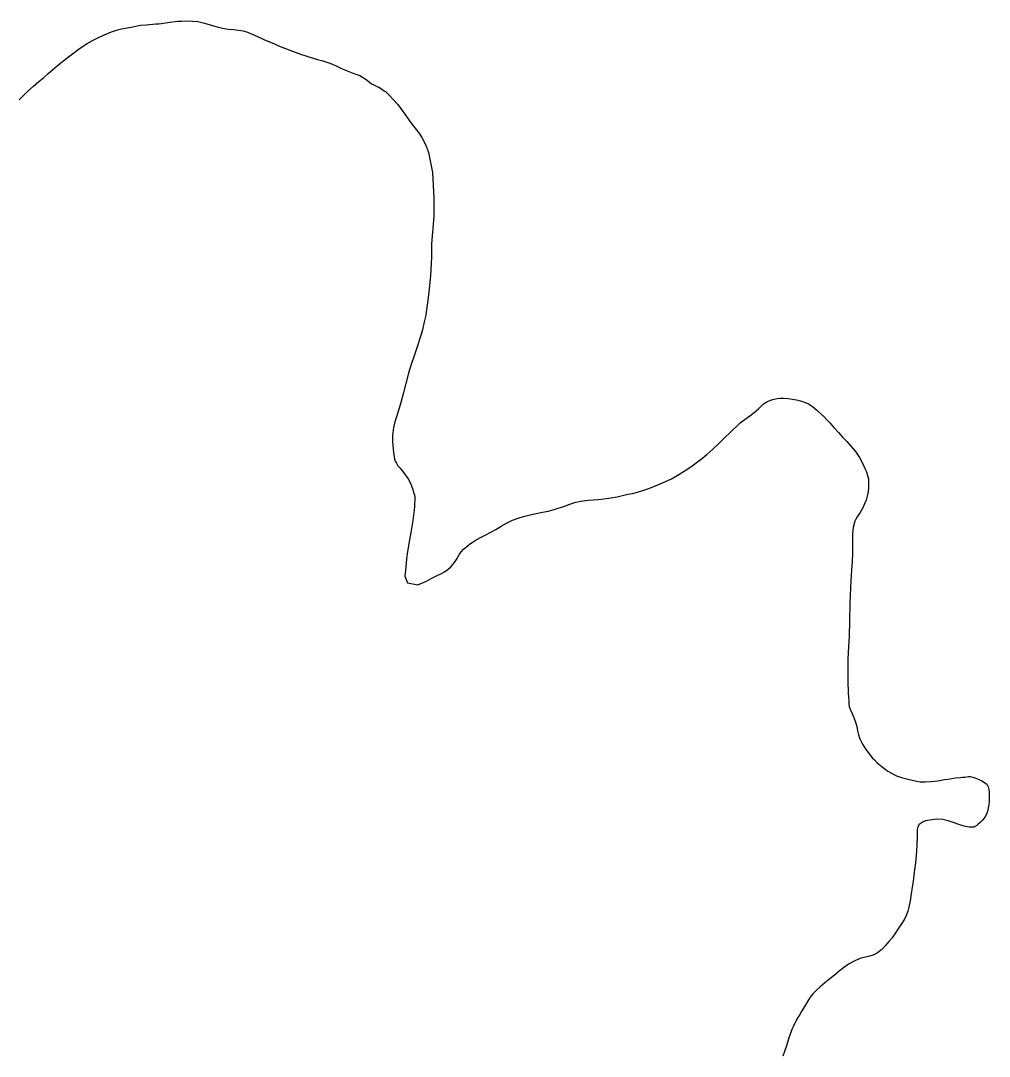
# Model space of a CAD drawing. Header units: inches. Extents: x 11258954 to 11313122, y 3645444 to 3695200.
# Drawn here: x 11271566 to 11272306, y 3691379 to 3692170 of the extents above; entities that cross this region are included whole.
import ezdxf

# ---------------------------------------------------------------- set-up
doc = ezdxf.new("R2010")
doc.units = ezdxf.units.IN
doc.header["$MEASUREMENT"] = 0
for name, color, linetype in [('CorporateLimit', 22, 'Continuous'), ('VotingPrecinct', 233, 'Continuous'), ('Ward', 133, 'Continuous')]:
    doc.layers.add(name, color=color, linetype=linetype)

msp = doc.modelspace()

# ---------------------------------------------------------------- linework, layer by layer
at = {"layer": 'CorporateLimit'}
msp.add_polyline3d([(11271564.969, 3692109.8125, 0), (11271567.125, 3692112, 0), (11271568.3125, 3692113.1875, 0), (11271569.375, 3692114.1875, 0), (11271570.4375, 3692115.25, 0), (11271571.719, 3692116.4375, 0), (11271576.094, 3692120.375, 0), (11271580.094, 3692123.875, 0), (11271583.8125, 3692127, 0), (11271587.3125, 3692130, 0), (11271590.625, 3692132.875, 0), (11271594.1565, 3692135.8125, 0), (11271598.094, 3692139.0625, 0), (11271602.719, 3692142.625, 0), (11271606.719, 3692145.6875, 0), (11271610.0315, 3692148.3125, 0), (11271613.3125, 3692150.625, 0), (11271617.125, 3692153, 0), (11271621.1875, 3692155.25, 0), (11271625.094, 3692157.25, 0), (11271628.875, 3692159.0625, 0), (11271632.5315, 3692160.625, 0), (11271635.5315, 3692161.75, 0), (11271638.6565, 3692162.8125, 0), (11271642.125, 3692163.75, 0), (11271646.125, 3692164.625, 0), (11271650.5, 3692165.5, 0), (11271654.1875, 3692166.25, 0), (11271657.8125, 3692166.8125, 0), (11271661.9375, 3692167.25, 0), (11271664.625, 3692167.5, 0), (11271667.094, 3692167.625, 0), (11271669.469, 3692167.8125, 0), (11271671.75, 3692168, 0), (11271678.719, 3692168.875, 0), (11271685.875, 3692169.875, 0), (11271689.3785, 3692170.0775, 0), (11271693.4375, 3692170.3125, 0), (11271701.5625, 3692169.625, 0), (11271706.5625, 3692168.5, 0), (11271710.9375, 3692167.1875, 0), (11271715.3125, 3692165.8125, 0), (11271720.344, 3692164.625, 0), (11271724.75, 3692163.9375, 0), (11271728.875, 3692163.5625, 0), (11271732.6875, 3692163.1875, 0), (11271736.1565, 3692162.625, 0), (11271739.5625, 3692161.625, 0), (11271743.0315, 3692160.125, 0), (11271747, 3692158.25, 0), (11271751.969, 3692156, 0), (11271760, 3692152.5625, 0), (11271763.125, 3692151.25, 0), (11271771.844, 3692147.75, 0), (11271779.844, 3692144.875, 0), (11271788.7815, 3692142, 0), (11271792.875, 3692140.75, 0), (11271796.875, 3692139.5625, 0), (11271800.719, 3692138.3125, 0), (11271804.375, 3692137, 0), (11271807.594, 3692135.6875, 0), (11271810.844, 3692134.1875, 0), (11271814.2815, 3692132.625, 0), (11271818.1875, 3692131, 0), (11271820.719, 3692130.0625, 0), (11271822.969, 3692129.3125, 0), (11271825.125, 3692128.4375, 0), (11271827.375, 3692127.25, 0), (11271829.2815, 3692125.9375, 0), (11271830.969, 3692124.625, 0), (11271832.594, 3692123.3125, 0), (11271834.1875, 3692122.1875, 0), (11271835.9065, 3692121.25, 0), (11271837.719, 3692120.375, 0), (11271839.6875, 3692119.4375, 0), (11271841.7815, 3692118.1875, 0), (11271843.375, 3692117.125, 0), (11271844.719, 3692116.1875, 0), (11271845.969, 3692115.125, 0), (11271847.375, 3692113.8125, 0), (11271854.1565, 3692106.25, 0), (11271859.719, 3692098.9375, 0), (11271864.5315, 3692092.1875, 0), (11271869.1875, 3692086, 0), (11271869.969, 3692085, 0), (11271870.8125, 3692084, 0), (11271871.6565, 3692082.75, 0), (11271872.594, 3692081.1875, 0), (11271873.8125, 3692078.875, 0), (11271874.75, 3692077, 0), (11271875.5315, 3692075.25, 0), (11271876.375, 3692073.1875, 0), (11271876.75, 3692072.25, 0), (11271877.125, 3692071.3125, 0), (11271877.469, 3692070.5, 0), (11271877.7815, 3692069.625, 0), (11271880.75, 3692054.5, 0), (11271881.7815, 3692034.8125, 0), (11271881.7815, 3692020.8125, 0), (11271879.9065, 3692000, 0), (11271879.9375, 3691998, 0), (11271880, 3691993.8125, 0), (11271879.969, 3691989.5625, 0), (11271879.844, 3691985.125, 0), (11271879.1875, 3691975.375, 0), (11271878.1565, 3691965.5625, 0), (11271877.094, 3691956.75, 0), (11271876.25, 3691949.8125, 0), (11271875.594, 3691945.5625, 0), (11271874.469, 3691940.25, 0), (11271873, 3691934.3125, 0), (11271871.344, 3691928.375, 0), (11271869.0625, 3691921.1875, 0), (11271866.75, 3691914.4375, 0), (11271864.5, 3691907.875, 0), (11271862.4065, 3691901.125, 0), (11271860.344, 3691893.25, 0), (11271858.375, 3691885.25, 0), (11271856.4065, 3691877.6875, 0), (11271854.375, 3691871.1875, 0), (11271853.219, 3691867.875, 0), (11271852.0315, 3691863.9375, 0), (11271851.0315, 3691859.75, 0), (11271850.344, 3691855.5625, 0), (11271850.1565, 3691853.1875, 0), (11271850.125, 3691850.875, 0), (11271850.1875, 3691848.5625, 0), (11271850.344, 3691846.1875, 0), (11271850.625, 3691843.3125, 0), (11271850.969, 3691840.3125, 0), (11271851.344, 3691837.625, 0), (11271851.6875, 3691835.4375, 0), (11271852.1875, 3691834, 0), (11271853.1565, 3691832.3125, 0), (11271854.375, 3691830.5, 0), (11271855.719, 3691828.75, 0), (11271858.0315, 3691825.9375, 0), (11271860.1875, 3691823.3125, 0), (11271862.125, 3691820.5625, 0), (11271863.75, 3691817.5625, 0), (11271864.75, 3691815, 0), (11271865.594, 3691812.375, 0), (11271866.3125, 3691810, 0), (11271866.875, 3691808.1875, 0), (11271867.1875, 3691806.5, 0), (11271867.219, 3691804.25, 0), (11271867.094, 3691801.625, 0), (11271866.875, 3691798.8125, 0), (11271865.6875, 3691788.6875, 0), (11271864.25, 3691779.5625, 0), (11271862.7815, 3691771.125, 0), (11271861.5, 3691763.0625, 0), (11271861, 3691759.125, 0), (11271860.7055, 3691756.2975, 0), (11271860.125, 3691750.5625, 0), (11271859.719, 3691746.0625, 0), (11271861.5245, 3691741.03, 0), (11271869.625, 3691739.625, 0), (11271876.125, 3691742.375, 0), (11271879.844, 3691744.3125, 0), (11271883.9065, 3691746.375, 0), (11271887.1875, 3691747.8125, 0), (11271890, 3691749.3125, 0), (11271892.7815, 3691751.4375, 0), (11271894.75, 3691753.375, 0), (11271896.5625, 3691755.375, 0), (11271898.1565, 3691757.4375, 0), (11271899.5, 3691759.5, 0), (11271900.4375, 3691761.1875, 0), (11271901.4065, 3691762.9375, 0), (11271902.6565, 3691764.6875, 0), (11271904.4065, 3691766.625, 0), (11271906.844, 3691768.8125, 0), (11271908.9065, 3691770.5, 0), (11271910.969, 3691771.875, 0), (11271913.344, 3691773.3125, 0), (11271917.4375, 3691775.625, 0), (11271921.4375, 3691777.6875, 0), (11271925.2815, 3691779.75, 0), (11271929, 3691781.8125, 0), (11271933.094, 3691784.1875, 0), (11271937.25, 3691786.5625, 0), (11271941.7815, 3691788.8125, 0), (11271946.875, 3691790.75, 0), (11271950.219, 3691791.75, 0), (11271953.219, 3691792.5, 0), (11271956.2815, 3691793.125, 0), (11271959.8125, 3691793.875, 0), (11271964.625, 3691794.9375, 0), (11271968.969, 3691795.875, 0), (11271972.969, 3691796.8125, 0), (11271976.8125, 3691797.9375, 0), (11271981.094, 3691799.4375, 0), (11271985.5315, 3691801.0625, 0), (11271990.2815, 3691802.5625, 0), (11271995.5625, 3691803.75, 0), (11271999.75, 3691804.25, 0), (11272003.4375, 3691804.4375, 0), (11272007.219, 3691804.625, 0), (11272011.6565, 3691805.0625, 0), (11272016.969, 3691805.875, 0), (11272021.6875, 3691806.75, 0), (11272025.9375, 3691807.75, 0), (11272029.969, 3691808.625, 0), (11272033.5315, 3691809.375, 0), (11272037.25, 3691810.25, 0), (11272041.375, 3691811.4375, 0), (11272046.0625, 3691813.125, 0), (11272052.7815, 3691815.75, 0), (11272058.25, 3691818.0625, 0), (11272063.3125, 3691820.5625, 0), (11272068.844, 3691823.8125, 0), (11272073.594, 3691826.8125, 0), (11272077.9375, 3691829.6875, 0), (11272082, 3691832.5625, 0), (11272085.844, 3691835.4375, 0), (11272090.344, 3691839.125, 0), (11272094.844, 3691843.125, 0), (11272099.5, 3691847.5, 0), (11272104.594, 3691852.4375, 0), (11272107.5625, 3691855.375, 0), (11272110.1875, 3691858, 0), (11272112.8125, 3691860.5, 0), (11272115.7815, 3691863.125, 0), (11272119.469, 3691866, 0), (11272123.0625, 3691868.625, 0), (11272126.469, 3691871.1875, 0), (11272129.625, 3691873.875, 0), (11272131.5625, 3691875.75, 0), (11272133.594, 3691877.625, 0), (11272135.969, 3691879.25, 0), (11272139, 3691880.5625, 0), (11272141.6875, 3691881.3125, 0), (11272144.0315, 3691881.8125, 0), (11272146.3125, 3691882, 0), (11272148.844, 3691881.9375, 0), (11272152.344, 3691881.6875, 0), (11272155.6875, 3691881.3125, 0), (11272158.8125, 3691880.8125, 0), (11272161.7815, 3691880.125, 0), (11272164.844, 3691879.125, 0), (11272167.8125, 3691877.75, 0), (11272170.9065, 3691875.75, 0), (11272174.3125, 3691873, 0), (11272177.344, 3691870.1875, 0), (11272179.7815, 3691867.8125, 0), (11272181.9065, 3691865.5625, 0), (11272184.125, 3691863.125, 0), (11272187.4375, 3691859.5, 0), (11272190.719, 3691855.875, 0), (11272193.9375, 3691852.3125, 0), (11272197.094, 3691848.875, 0), (11272200.469, 3691845.125, 0), (11272203.719, 3691841.25, 0), (11272206.75, 3691836.75, 0), (11272209.594, 3691831.4375, 0), (11272211, 3691828.4375, 0), (11272212.1875, 3691825.6875, 0), (11272213.0625, 3691823.0625, 0), (11272213.625, 3691820.25, 0), (11272213.844, 3691816.9375, 0), (11272213.75, 3691813.625, 0), (11272213.375, 3691810.4375, 0), (11272212.75, 3691807.3125, 0), (11272211.875, 3691804.25, 0), (11272210.75, 3691801.25, 0), (11272209.2815, 3691798.1875, 0), (11272207.375, 3691794.8125, 0), (11272206.1875, 3691792.9375, 0), (11272205.094, 3691791.3125, 0), (11272204.1565, 3691789.75, 0), (11272203.344, 3691788.0625, 0), (11272202.0625, 3691783.3125, 0), (11272201.5625, 3691778.4375, 0), (11272201.5, 3691773.5, 0), (11272201.5625, 3691768.875, 0), (11272201.469, 3691763.0625, 0), (11272201.125, 3691757.25, 0), (11272200.6875, 3691750.6875, 0), (11272200.219, 3691742.5, 0), (11272199.5315, 3691725.75, 0), (11272199.125, 3691711.9375, 0), (11272198.9375, 3691700.125, 0), (11272198.219, 3691688.125, 0), (11272198.039, 3691682.432, 0), (11272198, 3691681.1875, 0), (11272197.844, 3691673.875, 0), (11272197.9065, 3691665.9375, 0), (11272198.219, 3691657, 0), (11272198.4065, 3691653.8125, 0), (11272198.625, 3691650.75, 0), (11272198.8125, 3691648.25, 0), (11272199.0315, 3691646.625, 0), (11272199.719, 3691644.625, 0), (11272200.969, 3691641.6875, 0), (11272202.469, 3691638.1875, 0), (11272203.8125, 3691634.625, 0), (11272204.719, 3691631.25, 0), (11272205.344, 3691628.0625, 0), (11272206, 3691625, 0), (11272207, 3691621.875, 0), (11272209.094, 3691617.75, 0), (11272211.719, 3691613.75, 0), (11272214.375, 3691610.25, 0), (11272216.594, 3691607.5, 0), (11272218.1875, 3691605.75, 0), (11272220.344, 3691603.6875, 0), (11272222.8125, 3691601.5625, 0), (11272225.375, 3691599.5, 0), (11272228.5625, 3691597.25, 0), (11272231.719, 3691595.3125, 0), (11272235.094, 3691593.75, 0), (11272238.9375, 3691592.375, 0), (11272242.969, 3691591.25, 0), (11272246.969, 3691590.375, 0), (11272250.5, 3691589.6875, 0), (11272253.2815, 3691589.125, 0), (11272256.9065, 3691588.9375, 0), (11272261.594, 3691589.25, 0), (11272266.719, 3691589.9375, 0), (11272271.6565, 3691590.75, 0), (11272274.5625, 3691591.1875, 0), (11272277.344, 3691591.625, 0), (11272280.2815, 3691592, 0), (11272283.625, 3691592.375, 0), (11272285.5625, 3691592.5625, 0), (11272287.4065, 3691592.6875, 0), (11272288.9375, 3691592.875, 0), (11272290, 3691593.125, 0), (11272291.344, 3691593.125, 0), (11272293.3125, 3691592.5625, 0), (11272295.594, 3691591.75, 0), (11272297.969, 3691590.75, 0), (11272300.344, 3691589.75, 0), (11272302.4065, 3691588.625, 0), (11272304.0315, 3691587.1875, 0), (11272305.1565, 3691585.1875, 0), (11272305.6565, 3691583.25, 0), (11272305.875, 3691581.3125, 0), (11272305.969, 3691579.4375, 0), (11272305.969, 3691578, 0), (11272305.9375, 3691576.1875, 0), (11272305.75, 3691574, 0), (11272305.5, 3691571.5625, 0), (11272305.1565, 3691569.1875, 0), (11272304.7815, 3691567.0625, 0), (11272304.219, 3691565.125, 0), (11272303.3125, 3691563.25, 0), (11272301.969, 3691561.25, 0), (11272300.4065, 3691559.5, 0), (11272298.875, 3691558, 0), (11272297.469, 3691556.6875, 0), (11272296.375, 3691555.625, 0), (11272294.094, 3691554.5625, 0), (11272290.6875, 3691554.5625, 0), (11272286.75, 3691555.3125, 0), (11272282.8125, 3691556.4375, 0), (11272278.469, 3691557.9375, 0), (11272274.5625, 3691559.3125, 0), (11272270.594, 3691560.1875, 0), (11272266.0625, 3691560.4375, 0), (11272264.0625, 3691560.3125, 0), (11272262.1875, 3691560.125, 0), (11272260.469, 3691559.875, 0), (11272258.875, 3691559.625, 0), (11272257.219, 3691559.1875, 0), (11272255.5, 3691558.5, 0), (11272253.844, 3691557.5625, 0), (11272252.5, 3691556.4375, 0), (11272251.4065, 3691554.75, 0), (11272250.969, 3691552.75, 0), (11272250.9065, 3691550.1875, 0), (11272250.9065, 3691546.875, 0), (11272250.5, 3691535.75, 0), (11272249.719, 3691527.25, 0), (11272248.719, 3691520.1875, 0), (11272247.719, 3691513.3125, 0), (11272247.094, 3691508.625, 0), (11272246.375, 3691503.5, 0), (11272245.5315, 3691498.25, 0), (11272244.5315, 3691493.375, 0), (11272243.719, 3691490.375, 0), (11272242.625, 3691487.375, 0), (11272241.094, 3691484.25, 0), (11272238.9375, 3691480.625, 0), (11272236.219, 3691476.4375, 0), (11272233.9065, 3691473, 0), (11272231.719, 3691470, 0), (11272229.344, 3691467.0625, 0), (11272226.719, 3691464.0625, 0), (11272223.7815, 3691461.125, 0), (11272220.625, 3691458.5625, 0), (11272217.375, 3691456.6875, 0), (11272214.469, 3691455.8125, 0), (11272211.375, 3691455.1875, 0), (11272207.9065, 3691454.3125, 0), (11272203.8125, 3691452.6875, 0), (11272198.5315, 3691449.75, 0), (11272194.5625, 3691447.0625, 0), (11272191.219, 3691444.375, 0), (11272187.844, 3691441.5, 0), (11272184.219, 3691438.5625, 0), (11272180.4375, 3691435.5625, 0), (11272176.7815, 3691432.5625, 0), (11272173.5, 3691429.5625, 0), (11272171.25, 3691427.125, 0), (11272169.1565, 3691424.5, 0), (11272167.0625, 3691421.375, 0), (11272164.719, 3691417.5625, 0), (11272162.7815, 3691414.25, 0), (11272161.1565, 3691411.5, 0), (11272159.719, 3691409, 0), (11272158.344, 3691406.375, 0), (11272157.2815, 3691404.25, 0), (11272156.219, 3691402, 0), (11272155.25, 3691399.8125, 0), (11272154.344, 3691397.625, 0), (11272153.1565, 3691394.375, 0), (11272152.094, 3691391.0625, 0), (11272150.969, 3691387.4375, 0), (11272149.5625, 3691383.25, 0), (11272148.1875, 3691379.4375, 0)], dxfattribs=at)
at = {"layer": 'VotingPrecinct'}
msp.add_polyline3d([(11271564.969, 3692109.8125, 0), (11271567.125, 3692112, 0), (11271568.3125, 3692113.1875, 0), (11271569.375, 3692114.1875, 0), (11271570.4375, 3692115.25, 0), (11271571.719, 3692116.4375, 0), (11271576.094, 3692120.375, 0), (11271580.094, 3692123.875, 0), (11271583.8125, 3692127, 0), (11271587.3125, 3692130, 0), (11271590.625, 3692132.875, 0), (11271594.1565, 3692135.8125, 0), (11271598.094, 3692139.0625, 0), (11271602.719, 3692142.625, 0), (11271606.719, 3692145.6875, 0), (11271610.0315, 3692148.3125, 0), (11271613.3125, 3692150.625, 0), (11271617.125, 3692153, 0), (11271621.1875, 3692155.25, 0), (11271625.094, 3692157.25, 0), (11271628.875, 3692159.0625, 0), (11271632.5315, 3692160.625, 0), (11271635.5315, 3692161.75, 0), (11271638.6565, 3692162.8125, 0), (11271642.125, 3692163.75, 0), (11271646.125, 3692164.625, 0), (11271650.5, 3692165.5, 0), (11271654.1875, 3692166.25, 0), (11271657.8125, 3692166.8125, 0), (11271661.9375, 3692167.25, 0), (11271664.625, 3692167.5, 0), (11271667.094, 3692167.625, 0), (11271669.469, 3692167.8125, 0), (11271671.75, 3692168, 0), (11271678.719, 3692168.875, 0), (11271685.875, 3692169.875, 0), (11271689.3785, 3692170.0775, 0), (11271693.4375, 3692170.3125, 0), (11271701.5625, 3692169.625, 0), (11271706.5625, 3692168.5, 0), (11271710.9375, 3692167.1875, 0), (11271715.3125, 3692165.8125, 0), (11271720.344, 3692164.625, 0), (11271724.75, 3692163.9375, 0), (11271728.875, 3692163.5625, 0), (11271732.6875, 3692163.1875, 0), (11271736.1565, 3692162.625, 0), (11271739.5625, 3692161.625, 0), (11271743.0315, 3692160.125, 0), (11271747, 3692158.25, 0), (11271751.969, 3692156, 0), (11271760, 3692152.5625, 0), (11271763.125, 3692151.25, 0), (11271771.844, 3692147.75, 0), (11271779.844, 3692144.875, 0), (11271788.7815, 3692142, 0), (11271792.875, 3692140.75, 0), (11271796.875, 3692139.5625, 0), (11271800.719, 3692138.3125, 0), (11271804.375, 3692137, 0), (11271807.594, 3692135.6875, 0), (11271810.844, 3692134.1875, 0), (11271814.2815, 3692132.625, 0), (11271818.1875, 3692131, 0), (11271820.719, 3692130.0625, 0), (11271822.969, 3692129.3125, 0), (11271825.125, 3692128.4375, 0), (11271827.375, 3692127.25, 0), (11271829.2815, 3692125.9375, 0), (11271830.969, 3692124.625, 0), (11271832.594, 3692123.3125, 0), (11271834.1875, 3692122.1875, 0), (11271835.9065, 3692121.25, 0), (11271837.719, 3692120.375, 0), (11271839.6875, 3692119.4375, 0), (11271841.7815, 3692118.1875, 0), (11271843.375, 3692117.125, 0), (11271844.719, 3692116.1875, 0), (11271845.969, 3692115.125, 0), (11271847.375, 3692113.8125, 0), (11271854.1565, 3692106.25, 0), (11271859.719, 3692098.9375, 0), (11271864.5315, 3692092.1875, 0), (11271869.1875, 3692086, 0), (11271869.969, 3692085, 0), (11271870.8125, 3692084, 0), (11271871.6565, 3692082.75, 0), (11271872.594, 3692081.1875, 0), (11271873.8125, 3692078.875, 0), (11271874.75, 3692077, 0), (11271875.5315, 3692075.25, 0), (11271876.375, 3692073.1875, 0), (11271876.75, 3692072.25, 0), (11271877.125, 3692071.3125, 0), (11271877.469, 3692070.5, 0), (11271877.7815, 3692069.625, 0), (11271880.75, 3692054.5, 0), (11271881.7815, 3692034.8125, 0), (11271881.7815, 3692020.8125, 0), (11271879.9065, 3692000, 0), (11271879.9375, 3691998, 0), (11271880, 3691993.8125, 0), (11271879.969, 3691989.5625, 0), (11271879.844, 3691985.125, 0), (11271879.1875, 3691975.375, 0), (11271878.1565, 3691965.5625, 0), (11271877.094, 3691956.75, 0), (11271876.25, 3691949.8125, 0), (11271875.594, 3691945.5625, 0), (11271874.469, 3691940.25, 0), (11271873, 3691934.3125, 0), (11271871.344, 3691928.375, 0), (11271869.0625, 3691921.1875, 0), (11271866.75, 3691914.4375, 0), (11271864.5, 3691907.875, 0), (11271862.4065, 3691901.125, 0), (11271860.344, 3691893.25, 0), (11271858.375, 3691885.25, 0), (11271856.4065, 3691877.6875, 0), (11271854.375, 3691871.1875, 0), (11271853.219, 3691867.875, 0), (11271852.0315, 3691863.9375, 0), (11271851.0315, 3691859.75, 0), (11271850.344, 3691855.5625, 0), (11271850.1565, 3691853.1875, 0), (11271850.125, 3691850.875, 0), (11271850.1875, 3691848.5625, 0), (11271850.344, 3691846.1875, 0), (11271850.625, 3691843.3125, 0), (11271850.969, 3691840.3125, 0), (11271851.344, 3691837.625, 0), (11271851.6875, 3691835.4375, 0), (11271852.1875, 3691834, 0), (11271853.1565, 3691832.3125, 0), (11271854.375, 3691830.5, 0), (11271855.719, 3691828.75, 0), (11271858.0315, 3691825.9375, 0), (11271860.1875, 3691823.3125, 0), (11271862.125, 3691820.5625, 0), (11271863.75, 3691817.5625, 0), (11271864.75, 3691815, 0), (11271865.594, 3691812.375, 0), (11271866.3125, 3691810, 0), (11271866.875, 3691808.1875, 0), (11271867.1875, 3691806.5, 0), (11271867.219, 3691804.25, 0), (11271867.094, 3691801.625, 0), (11271866.875, 3691798.8125, 0), (11271865.6875, 3691788.6875, 0), (11271864.25, 3691779.5625, 0), (11271862.7815, 3691771.125, 0), (11271861.5, 3691763.0625, 0), (11271861, 3691759.125, 0), (11271860.7055, 3691756.2975, 0), (11271860.125, 3691750.5625, 0), (11271859.719, 3691746.0625, 0), (11271861.5245, 3691741.03, 0), (11271869.625, 3691739.625, 0), (11271876.125, 3691742.375, 0), (11271879.844, 3691744.3125, 0), (11271883.9065, 3691746.375, 0), (11271887.1875, 3691747.8125, 0), (11271890, 3691749.3125, 0), (11271892.7815, 3691751.4375, 0), (11271894.75, 3691753.375, 0), (11271896.5625, 3691755.375, 0), (11271898.1565, 3691757.4375, 0), (11271899.5, 3691759.5, 0), (11271900.4375, 3691761.1875, 0), (11271901.4065, 3691762.9375, 0), (11271902.6565, 3691764.6875, 0), (11271904.4065, 3691766.625, 0), (11271906.844, 3691768.8125, 0), (11271908.9065, 3691770.5, 0), (11271910.969, 3691771.875, 0), (11271913.344, 3691773.3125, 0), (11271917.4375, 3691775.625, 0), (11271921.4375, 3691777.6875, 0), (11271925.2815, 3691779.75, 0), (11271929, 3691781.8125, 0), (11271933.094, 3691784.1875, 0), (11271937.25, 3691786.5625, 0), (11271941.7815, 3691788.8125, 0), (11271946.875, 3691790.75, 0), (11271950.219, 3691791.75, 0), (11271953.219, 3691792.5, 0), (11271956.2815, 3691793.125, 0), (11271959.8125, 3691793.875, 0), (11271964.625, 3691794.9375, 0), (11271968.969, 3691795.875, 0), (11271972.969, 3691796.8125, 0), (11271976.8125, 3691797.9375, 0), (11271981.094, 3691799.4375, 0), (11271985.5315, 3691801.0625, 0), (11271990.2815, 3691802.5625, 0), (11271995.5625, 3691803.75, 0), (11271999.75, 3691804.25, 0), (11272003.4375, 3691804.4375, 0), (11272007.219, 3691804.625, 0), (11272011.6565, 3691805.0625, 0), (11272016.969, 3691805.875, 0), (11272021.6875, 3691806.75, 0), (11272025.9375, 3691807.75, 0), (11272029.969, 3691808.625, 0), (11272033.5315, 3691809.375, 0), (11272037.25, 3691810.25, 0), (11272041.375, 3691811.4375, 0), (11272046.0625, 3691813.125, 0), (11272052.7815, 3691815.75, 0), (11272058.25, 3691818.0625, 0), (11272063.3125, 3691820.5625, 0), (11272068.844, 3691823.8125, 0), (11272073.594, 3691826.8125, 0), (11272077.9375, 3691829.6875, 0), (11272082, 3691832.5625, 0), (11272085.844, 3691835.4375, 0), (11272090.344, 3691839.125, 0), (11272094.844, 3691843.125, 0), (11272099.5, 3691847.5, 0), (11272104.594, 3691852.4375, 0), (11272107.5625, 3691855.375, 0), (11272110.1875, 3691858, 0), (11272112.8125, 3691860.5, 0), (11272115.7815, 3691863.125, 0), (11272119.469, 3691866, 0), (11272123.0625, 3691868.625, 0), (11272126.469, 3691871.1875, 0), (11272129.625, 3691873.875, 0), (11272131.5625, 3691875.75, 0), (11272133.594, 3691877.625, 0), (11272135.969, 3691879.25, 0), (11272139, 3691880.5625, 0), (11272141.6875, 3691881.3125, 0), (11272144.0315, 3691881.8125, 0), (11272146.3125, 3691882, 0), (11272148.844, 3691881.9375, 0), (11272152.344, 3691881.6875, 0), (11272155.6875, 3691881.3125, 0), (11272158.8125, 3691880.8125, 0), (11272161.7815, 3691880.125, 0), (11272164.844, 3691879.125, 0), (11272167.8125, 3691877.75, 0), (11272170.9065, 3691875.75, 0), (11272174.3125, 3691873, 0), (11272177.344, 3691870.1875, 0), (11272179.7815, 3691867.8125, 0), (11272181.9065, 3691865.5625, 0), (11272184.125, 3691863.125, 0), (11272187.4375, 3691859.5, 0), (11272190.719, 3691855.875, 0), (11272193.9375, 3691852.3125, 0), (11272197.094, 3691848.875, 0), (11272200.469, 3691845.125, 0), (11272203.719, 3691841.25, 0), (11272206.75, 3691836.75, 0), (11272209.594, 3691831.4375, 0), (11272211, 3691828.4375, 0), (11272212.1875, 3691825.6875, 0), (11272213.0625, 3691823.0625, 0), (11272213.625, 3691820.25, 0), (11272213.844, 3691816.9375, 0), (11272213.75, 3691813.625, 0), (11272213.375, 3691810.4375, 0), (11272212.75, 3691807.3125, 0), (11272211.875, 3691804.25, 0), (11272210.75, 3691801.25, 0), (11272209.2815, 3691798.1875, 0), (11272207.375, 3691794.8125, 0), (11272206.1875, 3691792.9375, 0), (11272205.094, 3691791.3125, 0), (11272204.1565, 3691789.75, 0), (11272203.344, 3691788.0625, 0), (11272202.0625, 3691783.3125, 0), (11272201.5625, 3691778.4375, 0), (11272201.5, 3691773.5, 0), (11272201.5625, 3691768.875, 0), (11272201.469, 3691763.0625, 0), (11272201.125, 3691757.25, 0), (11272200.6875, 3691750.6875, 0), (11272200.219, 3691742.5, 0), (11272199.5315, 3691725.75, 0), (11272199.125, 3691711.9375, 0), (11272198.9375, 3691700.125, 0), (11272198.219, 3691688.125, 0), (11272198.039, 3691682.432, 0), (11272198, 3691681.1875, 0), (11272197.844, 3691673.875, 0), (11272197.9065, 3691665.9375, 0), (11272198.219, 3691657, 0), (11272198.4065, 3691653.8125, 0), (11272198.625, 3691650.75, 0), (11272198.8125, 3691648.25, 0), (11272199.0315, 3691646.625, 0), (11272199.719, 3691644.625, 0), (11272200.969, 3691641.6875, 0), (11272202.469, 3691638.1875, 0), (11272203.8125, 3691634.625, 0), (11272204.719, 3691631.25, 0), (11272205.344, 3691628.0625, 0), (11272206, 3691625, 0), (11272207, 3691621.875, 0), (11272209.094, 3691617.75, 0), (11272211.719, 3691613.75, 0), (11272214.375, 3691610.25, 0), (11272216.594, 3691607.5, 0), (11272218.1875, 3691605.75, 0), (11272220.344, 3691603.6875, 0), (11272222.8125, 3691601.5625, 0), (11272225.375, 3691599.5, 0), (11272228.5625, 3691597.25, 0), (11272231.719, 3691595.3125, 0), (11272235.094, 3691593.75, 0), (11272238.9375, 3691592.375, 0), (11272242.969, 3691591.25, 0), (11272246.969, 3691590.375, 0), (11272250.5, 3691589.6875, 0), (11272253.2815, 3691589.125, 0), (11272256.9065, 3691588.9375, 0), (11272261.594, 3691589.25, 0), (11272266.719, 3691589.9375, 0), (11272271.6565, 3691590.75, 0), (11272274.5625, 3691591.1875, 0), (11272277.344, 3691591.625, 0), (11272280.2815, 3691592, 0), (11272283.625, 3691592.375, 0), (11272285.5625, 3691592.5625, 0), (11272287.4065, 3691592.6875, 0), (11272288.9375, 3691592.875, 0), (11272290, 3691593.125, 0), (11272291.344, 3691593.125, 0), (11272293.3125, 3691592.5625, 0), (11272295.594, 3691591.75, 0), (11272297.969, 3691590.75, 0), (11272300.344, 3691589.75, 0), (11272302.4065, 3691588.625, 0), (11272304.0315, 3691587.1875, 0), (11272305.1565, 3691585.1875, 0), (11272305.6565, 3691583.25, 0), (11272305.875, 3691581.3125, 0), (11272305.969, 3691579.4375, 0), (11272305.969, 3691578, 0), (11272305.9375, 3691576.1875, 0), (11272305.75, 3691574, 0), (11272305.5, 3691571.5625, 0), (11272305.1565, 3691569.1875, 0), (11272304.7815, 3691567.0625, 0), (11272304.219, 3691565.125, 0), (11272303.3125, 3691563.25, 0), (11272301.969, 3691561.25, 0), (11272300.4065, 3691559.5, 0), (11272298.875, 3691558, 0), (11272297.469, 3691556.6875, 0), (11272296.375, 3691555.625, 0), (11272294.094, 3691554.5625, 0), (11272290.6875, 3691554.5625, 0), (11272286.75, 3691555.3125, 0), (11272282.8125, 3691556.4375, 0), (11272278.469, 3691557.9375, 0), (11272274.5625, 3691559.3125, 0), (11272270.594, 3691560.1875, 0), (11272266.0625, 3691560.4375, 0), (11272264.0625, 3691560.3125, 0), (11272262.1875, 3691560.125, 0), (11272260.469, 3691559.875, 0), (11272258.875, 3691559.625, 0), (11272257.219, 3691559.1875, 0), (11272255.5, 3691558.5, 0), (11272253.844, 3691557.5625, 0), (11272252.5, 3691556.4375, 0), (11272251.4065, 3691554.75, 0), (11272250.969, 3691552.75, 0), (11272250.9065, 3691550.1875, 0), (11272250.9065, 3691546.875, 0), (11272250.5, 3691535.75, 0), (11272249.719, 3691527.25, 0), (11272248.719, 3691520.1875, 0), (11272247.719, 3691513.3125, 0), (11272247.094, 3691508.625, 0), (11272246.375, 3691503.5, 0), (11272245.5315, 3691498.25, 0), (11272244.5315, 3691493.375, 0), (11272243.719, 3691490.375, 0), (11272242.625, 3691487.375, 0), (11272241.094, 3691484.25, 0), (11272238.9375, 3691480.625, 0), (11272236.219, 3691476.4375, 0), (11272233.9065, 3691473, 0), (11272231.719, 3691470, 0), (11272229.344, 3691467.0625, 0), (11272226.719, 3691464.0625, 0), (11272223.7815, 3691461.125, 0), (11272220.625, 3691458.5625, 0), (11272217.375, 3691456.6875, 0), (11272214.469, 3691455.8125, 0), (11272211.375, 3691455.1875, 0), (11272207.9065, 3691454.3125, 0), (11272203.8125, 3691452.6875, 0), (11272198.5315, 3691449.75, 0), (11272194.5625, 3691447.0625, 0), (11272191.219, 3691444.375, 0), (11272187.844, 3691441.5, 0), (11272184.219, 3691438.5625, 0), (11272180.4375, 3691435.5625, 0), (11272176.7815, 3691432.5625, 0), (11272173.5, 3691429.5625, 0), (11272171.25, 3691427.125, 0), (11272169.1565, 3691424.5, 0), (11272167.0625, 3691421.375, 0), (11272164.719, 3691417.5625, 0), (11272162.7815, 3691414.25, 0), (11272161.1565, 3691411.5, 0), (11272159.719, 3691409, 0), (11272158.344, 3691406.375, 0), (11272157.2815, 3691404.25, 0), (11272156.219, 3691402, 0), (11272155.25, 3691399.8125, 0), (11272154.344, 3691397.625, 0), (11272153.1565, 3691394.375, 0), (11272152.094, 3691391.0625, 0), (11272150.969, 3691387.4375, 0), (11272149.5625, 3691383.25, 0), (11272148.1875, 3691379.4375, 0)], dxfattribs=at)
at = {"layer": 'Ward'}
msp.add_polyline3d([(11271564.969, 3692109.8125, 0), (11271567.125, 3692112, 0), (11271568.3125, 3692113.1875, 0), (11271569.375, 3692114.1875, 0), (11271570.4375, 3692115.25, 0), (11271571.719, 3692116.4375, 0), (11271576.094, 3692120.375, 0), (11271580.094, 3692123.875, 0), (11271583.8125, 3692127, 0), (11271587.3125, 3692130, 0), (11271590.625, 3692132.875, 0), (11271594.1565, 3692135.8125, 0), (11271598.094, 3692139.0625, 0), (11271602.719, 3692142.625, 0), (11271606.719, 3692145.6875, 0), (11271610.0315, 3692148.3125, 0), (11271613.3125, 3692150.625, 0), (11271617.125, 3692153, 0), (11271621.1875, 3692155.25, 0), (11271625.094, 3692157.25, 0), (11271628.875, 3692159.0625, 0), (11271632.5315, 3692160.625, 0), (11271635.5315, 3692161.75, 0), (11271638.6565, 3692162.8125, 0), (11271642.125, 3692163.75, 0), (11271646.125, 3692164.625, 0), (11271650.5, 3692165.5, 0), (11271654.1875, 3692166.25, 0), (11271657.8125, 3692166.8125, 0), (11271661.9375, 3692167.25, 0), (11271664.625, 3692167.5, 0), (11271667.094, 3692167.625, 0), (11271669.469, 3692167.8125, 0), (11271671.75, 3692168, 0), (11271678.719, 3692168.875, 0), (11271685.875, 3692169.875, 0), (11271689.3785, 3692170.0775, 0), (11271693.4375, 3692170.3125, 0), (11271701.5625, 3692169.625, 0), (11271706.5625, 3692168.5, 0), (11271710.9375, 3692167.1875, 0), (11271715.3125, 3692165.8125, 0), (11271720.344, 3692164.625, 0), (11271724.75, 3692163.9375, 0), (11271728.875, 3692163.5625, 0), (11271732.6875, 3692163.1875, 0), (11271736.1565, 3692162.625, 0), (11271739.5625, 3692161.625, 0), (11271743.0315, 3692160.125, 0), (11271747, 3692158.25, 0), (11271751.969, 3692156, 0), (11271760, 3692152.5625, 0), (11271763.125, 3692151.25, 0), (11271771.844, 3692147.75, 0), (11271779.844, 3692144.875, 0), (11271788.7815, 3692142, 0), (11271792.875, 3692140.75, 0), (11271796.875, 3692139.5625, 0), (11271800.719, 3692138.3125, 0), (11271804.375, 3692137, 0), (11271807.594, 3692135.6875, 0), (11271810.844, 3692134.1875, 0), (11271814.2815, 3692132.625, 0), (11271818.1875, 3692131, 0), (11271820.719, 3692130.0625, 0), (11271822.969, 3692129.3125, 0), (11271825.125, 3692128.4375, 0), (11271827.375, 3692127.25, 0), (11271829.2815, 3692125.9375, 0), (11271830.969, 3692124.625, 0), (11271832.594, 3692123.3125, 0), (11271834.1875, 3692122.1875, 0), (11271835.9065, 3692121.25, 0), (11271837.719, 3692120.375, 0), (11271839.6875, 3692119.4375, 0), (11271841.7815, 3692118.1875, 0), (11271843.375, 3692117.125, 0), (11271844.719, 3692116.1875, 0), (11271845.969, 3692115.125, 0), (11271847.375, 3692113.8125, 0), (11271854.1565, 3692106.25, 0), (11271859.719, 3692098.9375, 0), (11271864.5315, 3692092.1875, 0), (11271869.1875, 3692086, 0), (11271869.969, 3692085, 0), (11271870.8125, 3692084, 0), (11271871.6565, 3692082.75, 0), (11271872.594, 3692081.1875, 0), (11271873.8125, 3692078.875, 0), (11271874.75, 3692077, 0), (11271875.5315, 3692075.25, 0), (11271876.375, 3692073.1875, 0), (11271876.75, 3692072.25, 0), (11271877.125, 3692071.3125, 0), (11271877.469, 3692070.5, 0), (11271877.7815, 3692069.625, 0), (11271880.75, 3692054.5, 0), (11271881.7815, 3692034.8125, 0), (11271881.7815, 3692020.8125, 0), (11271879.9065, 3692000, 0), (11271879.9375, 3691998, 0), (11271880, 3691993.8125, 0), (11271879.969, 3691989.5625, 0), (11271879.844, 3691985.125, 0), (11271879.1875, 3691975.375, 0), (11271878.1565, 3691965.5625, 0), (11271877.094, 3691956.75, 0), (11271876.25, 3691949.8125, 0), (11271875.594, 3691945.5625, 0), (11271874.469, 3691940.25, 0), (11271873, 3691934.3125, 0), (11271871.344, 3691928.375, 0), (11271869.0625, 3691921.1875, 0), (11271866.75, 3691914.4375, 0), (11271864.5, 3691907.875, 0), (11271862.4065, 3691901.125, 0), (11271860.344, 3691893.25, 0), (11271858.375, 3691885.25, 0), (11271856.4065, 3691877.6875, 0), (11271854.375, 3691871.1875, 0), (11271853.219, 3691867.875, 0), (11271852.0315, 3691863.9375, 0), (11271851.0315, 3691859.75, 0), (11271850.344, 3691855.5625, 0), (11271850.1565, 3691853.1875, 0), (11271850.125, 3691850.875, 0), (11271850.1875, 3691848.5625, 0), (11271850.344, 3691846.1875, 0), (11271850.625, 3691843.3125, 0), (11271850.969, 3691840.3125, 0), (11271851.344, 3691837.625, 0), (11271851.6875, 3691835.4375, 0), (11271852.1875, 3691834, 0), (11271853.1565, 3691832.3125, 0), (11271854.375, 3691830.5, 0), (11271855.719, 3691828.75, 0), (11271858.0315, 3691825.9375, 0), (11271860.1875, 3691823.3125, 0), (11271862.125, 3691820.5625, 0), (11271863.75, 3691817.5625, 0), (11271864.75, 3691815, 0), (11271865.594, 3691812.375, 0), (11271866.3125, 3691810, 0), (11271866.875, 3691808.1875, 0), (11271867.1875, 3691806.5, 0), (11271867.219, 3691804.25, 0), (11271867.094, 3691801.625, 0), (11271866.875, 3691798.8125, 0), (11271865.6875, 3691788.6875, 0), (11271864.25, 3691779.5625, 0), (11271862.7815, 3691771.125, 0), (11271861.5, 3691763.0625, 0), (11271861, 3691759.125, 0), (11271860.7055, 3691756.2975, 0), (11271860.125, 3691750.5625, 0), (11271859.719, 3691746.0625, 0), (11271861.5245, 3691741.03, 0), (11271869.625, 3691739.625, 0), (11271876.125, 3691742.375, 0), (11271879.844, 3691744.3125, 0), (11271883.9065, 3691746.375, 0), (11271887.1875, 3691747.8125, 0), (11271890, 3691749.3125, 0), (11271892.7815, 3691751.4375, 0), (11271894.75, 3691753.375, 0), (11271896.5625, 3691755.375, 0), (11271898.1565, 3691757.4375, 0), (11271899.5, 3691759.5, 0), (11271900.4375, 3691761.1875, 0), (11271901.4065, 3691762.9375, 0), (11271902.6565, 3691764.6875, 0), (11271904.4065, 3691766.625, 0), (11271906.844, 3691768.8125, 0), (11271908.9065, 3691770.5, 0), (11271910.969, 3691771.875, 0), (11271913.344, 3691773.3125, 0), (11271917.4375, 3691775.625, 0), (11271921.4375, 3691777.6875, 0), (11271925.2815, 3691779.75, 0), (11271929, 3691781.8125, 0), (11271933.094, 3691784.1875, 0), (11271937.25, 3691786.5625, 0), (11271941.7815, 3691788.8125, 0), (11271946.875, 3691790.75, 0), (11271950.219, 3691791.75, 0), (11271953.219, 3691792.5, 0), (11271956.2815, 3691793.125, 0), (11271959.8125, 3691793.875, 0), (11271964.625, 3691794.9375, 0), (11271968.969, 3691795.875, 0), (11271972.969, 3691796.8125, 0), (11271976.8125, 3691797.9375, 0), (11271981.094, 3691799.4375, 0), (11271985.5315, 3691801.0625, 0), (11271990.2815, 3691802.5625, 0), (11271995.5625, 3691803.75, 0), (11271999.75, 3691804.25, 0), (11272003.4375, 3691804.4375, 0), (11272007.219, 3691804.625, 0), (11272011.6565, 3691805.0625, 0), (11272016.969, 3691805.875, 0), (11272021.6875, 3691806.75, 0), (11272025.9375, 3691807.75, 0), (11272029.969, 3691808.625, 0), (11272033.5315, 3691809.375, 0), (11272037.25, 3691810.25, 0), (11272041.375, 3691811.4375, 0), (11272046.0625, 3691813.125, 0), (11272052.7815, 3691815.75, 0), (11272058.25, 3691818.0625, 0), (11272063.3125, 3691820.5625, 0), (11272068.844, 3691823.8125, 0), (11272073.594, 3691826.8125, 0), (11272077.9375, 3691829.6875, 0), (11272082, 3691832.5625, 0), (11272085.844, 3691835.4375, 0), (11272090.344, 3691839.125, 0), (11272094.844, 3691843.125, 0), (11272099.5, 3691847.5, 0), (11272104.594, 3691852.4375, 0), (11272107.5625, 3691855.375, 0), (11272110.1875, 3691858, 0), (11272112.8125, 3691860.5, 0), (11272115.7815, 3691863.125, 0), (11272119.469, 3691866, 0), (11272123.0625, 3691868.625, 0), (11272126.469, 3691871.1875, 0), (11272129.625, 3691873.875, 0), (11272131.5625, 3691875.75, 0), (11272133.594, 3691877.625, 0), (11272135.969, 3691879.25, 0), (11272139, 3691880.5625, 0), (11272141.6875, 3691881.3125, 0), (11272144.0315, 3691881.8125, 0), (11272146.3125, 3691882, 0), (11272148.844, 3691881.9375, 0), (11272152.344, 3691881.6875, 0), (11272155.6875, 3691881.3125, 0), (11272158.8125, 3691880.8125, 0), (11272161.7815, 3691880.125, 0), (11272164.844, 3691879.125, 0), (11272167.8125, 3691877.75, 0), (11272170.9065, 3691875.75, 0), (11272174.3125, 3691873, 0), (11272177.344, 3691870.1875, 0), (11272179.7815, 3691867.8125, 0), (11272181.9065, 3691865.5625, 0), (11272184.125, 3691863.125, 0), (11272187.4375, 3691859.5, 0), (11272190.719, 3691855.875, 0), (11272193.9375, 3691852.3125, 0), (11272197.094, 3691848.875, 0), (11272200.469, 3691845.125, 0), (11272203.719, 3691841.25, 0), (11272206.75, 3691836.75, 0), (11272209.594, 3691831.4375, 0), (11272211, 3691828.4375, 0), (11272212.1875, 3691825.6875, 0), (11272213.0625, 3691823.0625, 0), (11272213.625, 3691820.25, 0), (11272213.844, 3691816.9375, 0), (11272213.75, 3691813.625, 0), (11272213.375, 3691810.4375, 0), (11272212.75, 3691807.3125, 0), (11272211.875, 3691804.25, 0), (11272210.75, 3691801.25, 0), (11272209.2815, 3691798.1875, 0), (11272207.375, 3691794.8125, 0), (11272206.1875, 3691792.9375, 0), (11272205.094, 3691791.3125, 0), (11272204.1565, 3691789.75, 0), (11272203.344, 3691788.0625, 0), (11272202.0625, 3691783.3125, 0), (11272201.5625, 3691778.4375, 0), (11272201.5, 3691773.5, 0), (11272201.5625, 3691768.875, 0), (11272201.469, 3691763.0625, 0), (11272201.125, 3691757.25, 0), (11272200.6875, 3691750.6875, 0), (11272200.219, 3691742.5, 0), (11272199.5315, 3691725.75, 0), (11272199.125, 3691711.9375, 0), (11272198.9375, 3691700.125, 0), (11272198.219, 3691688.125, 0), (11272198.039, 3691682.432, 0), (11272198, 3691681.1875, 0), (11272197.844, 3691673.875, 0), (11272197.9065, 3691665.9375, 0), (11272198.219, 3691657, 0), (11272198.4065, 3691653.8125, 0), (11272198.625, 3691650.75, 0), (11272198.8125, 3691648.25, 0), (11272199.0315, 3691646.625, 0), (11272199.719, 3691644.625, 0), (11272200.969, 3691641.6875, 0), (11272202.469, 3691638.1875, 0), (11272203.8125, 3691634.625, 0), (11272204.719, 3691631.25, 0), (11272205.344, 3691628.0625, 0), (11272206, 3691625, 0), (11272207, 3691621.875, 0), (11272209.094, 3691617.75, 0), (11272211.719, 3691613.75, 0), (11272214.375, 3691610.25, 0), (11272216.594, 3691607.5, 0), (11272218.1875, 3691605.75, 0), (11272220.344, 3691603.6875, 0), (11272222.8125, 3691601.5625, 0), (11272225.375, 3691599.5, 0), (11272228.5625, 3691597.25, 0), (11272231.719, 3691595.3125, 0), (11272235.094, 3691593.75, 0), (11272238.9375, 3691592.375, 0), (11272242.969, 3691591.25, 0), (11272246.969, 3691590.375, 0), (11272250.5, 3691589.6875, 0), (11272253.2815, 3691589.125, 0), (11272256.9065, 3691588.9375, 0), (11272261.594, 3691589.25, 0), (11272266.719, 3691589.9375, 0), (11272271.6565, 3691590.75, 0), (11272274.5625, 3691591.1875, 0), (11272277.344, 3691591.625, 0), (11272280.2815, 3691592, 0), (11272283.625, 3691592.375, 0), (11272285.5625, 3691592.5625, 0), (11272287.4065, 3691592.6875, 0), (11272288.9375, 3691592.875, 0), (11272290, 3691593.125, 0), (11272291.344, 3691593.125, 0), (11272293.3125, 3691592.5625, 0), (11272295.594, 3691591.75, 0), (11272297.969, 3691590.75, 0), (11272300.344, 3691589.75, 0), (11272302.4065, 3691588.625, 0), (11272304.0315, 3691587.1875, 0), (11272305.1565, 3691585.1875, 0), (11272305.6565, 3691583.25, 0), (11272305.875, 3691581.3125, 0), (11272305.969, 3691579.4375, 0), (11272305.969, 3691578, 0), (11272305.9375, 3691576.1875, 0), (11272305.75, 3691574, 0), (11272305.5, 3691571.5625, 0), (11272305.1565, 3691569.1875, 0), (11272304.7815, 3691567.0625, 0), (11272304.219, 3691565.125, 0), (11272303.3125, 3691563.25, 0), (11272301.969, 3691561.25, 0), (11272300.4065, 3691559.5, 0), (11272298.875, 3691558, 0), (11272297.469, 3691556.6875, 0), (11272296.375, 3691555.625, 0), (11272294.094, 3691554.5625, 0), (11272290.6875, 3691554.5625, 0), (11272286.75, 3691555.3125, 0), (11272282.8125, 3691556.4375, 0), (11272278.469, 3691557.9375, 0), (11272274.5625, 3691559.3125, 0), (11272270.594, 3691560.1875, 0), (11272266.0625, 3691560.4375, 0), (11272264.0625, 3691560.3125, 0), (11272262.1875, 3691560.125, 0), (11272260.469, 3691559.875, 0), (11272258.875, 3691559.625, 0), (11272257.219, 3691559.1875, 0), (11272255.5, 3691558.5, 0), (11272253.844, 3691557.5625, 0), (11272252.5, 3691556.4375, 0), (11272251.4065, 3691554.75, 0), (11272250.969, 3691552.75, 0), (11272250.9065, 3691550.1875, 0), (11272250.9065, 3691546.875, 0), (11272250.5, 3691535.75, 0), (11272249.719, 3691527.25, 0), (11272248.719, 3691520.1875, 0), (11272247.719, 3691513.3125, 0), (11272247.094, 3691508.625, 0), (11272246.375, 3691503.5, 0), (11272245.5315, 3691498.25, 0), (11272244.5315, 3691493.375, 0), (11272243.719, 3691490.375, 0), (11272242.625, 3691487.375, 0), (11272241.094, 3691484.25, 0), (11272238.9375, 3691480.625, 0), (11272236.219, 3691476.4375, 0), (11272233.9065, 3691473, 0), (11272231.719, 3691470, 0), (11272229.344, 3691467.0625, 0), (11272226.719, 3691464.0625, 0), (11272223.7815, 3691461.125, 0), (11272220.625, 3691458.5625, 0), (11272217.375, 3691456.6875, 0), (11272214.469, 3691455.8125, 0), (11272211.375, 3691455.1875, 0), (11272207.9065, 3691454.3125, 0), (11272203.8125, 3691452.6875, 0), (11272198.5315, 3691449.75, 0), (11272194.5625, 3691447.0625, 0), (11272191.219, 3691444.375, 0), (11272187.844, 3691441.5, 0), (11272184.219, 3691438.5625, 0), (11272180.4375, 3691435.5625, 0), (11272176.7815, 3691432.5625, 0), (11272173.5, 3691429.5625, 0), (11272171.25, 3691427.125, 0), (11272169.1565, 3691424.5, 0), (11272167.0625, 3691421.375, 0), (11272164.719, 3691417.5625, 0), (11272162.7815, 3691414.25, 0), (11272161.1565, 3691411.5, 0), (11272159.719, 3691409, 0), (11272158.344, 3691406.375, 0), (11272157.2815, 3691404.25, 0), (11272156.219, 3691402, 0), (11272155.25, 3691399.8125, 0), (11272154.344, 3691397.625, 0), (11272153.1565, 3691394.375, 0), (11272152.094, 3691391.0625, 0), (11272150.969, 3691387.4375, 0), (11272149.5625, 3691383.25, 0), (11272148.1875, 3691379.4375, 0)], dxfattribs=at)

doc.saveas('drawing.dxf')
